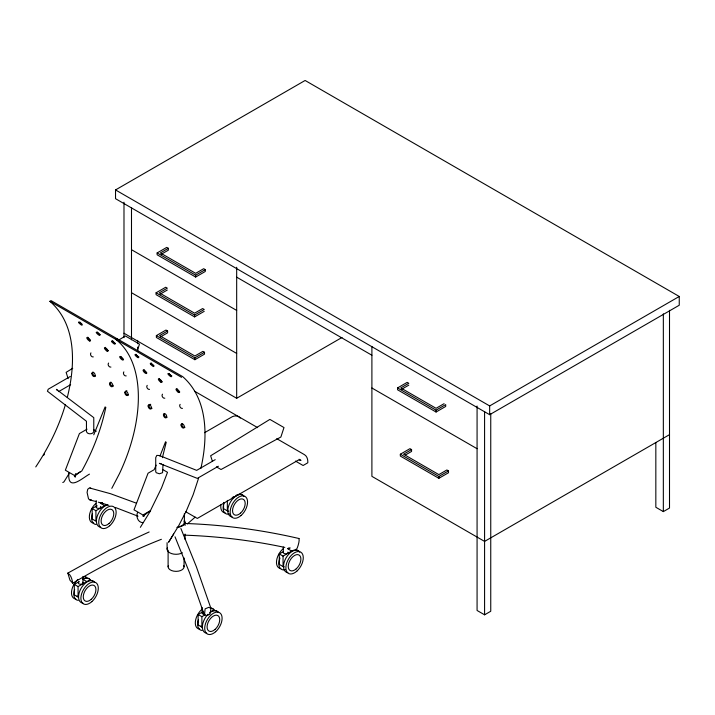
<?xml version="1.0" encoding="UTF-8"?>
<svg xmlns="http://www.w3.org/2000/svg" width="715" height="715" viewBox="0 0 715 715"><rect width="100%" height="100%" fill="white"/><g stroke="black" fill="none" stroke-linecap="round" stroke-linejoin="round"><path stroke-width="1.07" d="M105.829 407.3C101.173 429.617 92.816 451.102 81.769 471.033L74.28 475.359L65.351 470.202L79.41 433.576L87.051 429.161M166.246 442.183L162.385 457.68M200.861 468.459C207.904 437.75 208.342 399.185 182.718 376.644L51.06 300.64L49.889 301.31C77.005 324.771 75.37 365.544 67.299 397.379M68.908 472.892C67.165 492.286 82.037 478.272 89.447 474.125M137.405 350.439L139.479 344.121L125.375 335.979L118.797 340.018M198.573 478.201L193.184 494.637L186.302 510.984L178.678 525.748L168.579 542.256L173.673 534.034M65.342 404.86C58.8 426.953 48.504 447.778 35.75 466.931M137.539 512.441C135.734 516.596 138.102 522.969 143.268 522.611M143.786 514.568L143.813 516.516L143.152 515.989L149.632 511.225M75.683 473.625L75.182 476.842L74.431 476.342L78.391 473.214M105.123 406.889L93.754 434.8M165.549 441.772L159.946 456.179M156.147 465.161L154.172 469.683L148.059 473.205L134 509.831L142.928 514.988L150.418 510.662L161.572 487.845L167.507 472.302L162.931 469.657M111.808 488.345L119.45 473.661A133.884 77.3 -60 0 0 115.714 339.321L116.894 338.642A134.903 77.881 -60 0 1 118.502 339.983M150.597 510.733L140.363 527.33M149.149 531.969L108.573 550.568L67.845 573.099L69.945 580.142L72.716 583.226C100.994 566.191 130.631 551.363 161.376 539.298M72.716 583.226C72.242 579.919 71.08 574.932 67.845 573.099M43.695 455.267L44.527 453.882M68.971 473.759L63.966 481.856L62.786 482.536M298.897 538.788C300.184 539.664 296.805 551.256 295.921 549.281M90.948 352.879C89.634 354.274 91.413 357.357 93.281 356.91M108.582 363.059C107.259 364.453 109.046 367.537 110.914 367.09M123.865 371.88C122.542 373.275 124.33 376.358 126.197 375.911M147.21 385.358C145.887 386.752 147.674 389.836 149.533 389.389M162.493 394.18C161.17 395.574 162.948 398.657 164.816 398.21M180.126 404.359C178.804 405.754 180.582 408.837 182.45 408.39M187.303 523.952L195.168 517.142M78.873 472.847L80.321 471.811M72.716 368.314L66.129 372.354L68.139 378.673M115.526 189.931L305.117 80.473L679.25 296.475L679.25 305.233L489.659 414.691L115.526 198.69L115.526 189.931L489.659 405.932L679.25 296.475M168.365 248.311L160.339 252.94L195.651 273.327L203.677 268.697L205.285 269.627L205.285 271.477L195.651 277.036L157.13 254.799L157.13 252.94L166.756 247.381L168.365 248.311L168.365 250.161L161.233 254.281M156.076 292.801L165.701 287.242L167.31 288.172L159.284 292.801L194.596 313.188L202.622 308.558L204.231 309.488L194.596 315.047L156.076 292.801L156.076 294.66L194.596 316.897L204.231 311.338M160.178 294.142L167.31 290.022M157.13 252.94L195.651 275.186L205.285 269.627M70.258 376.492L48.245 389.201L47.431 391.221L86.452 421.26L86.452 431.663C87.31 434.559 92.914 434.559 93.772 431.663L93.772 417.64L56.413 389.335L57.566 390.676M58.603 391.623L70.642 384.67M167.596 330.974L159.57 335.603L194.882 355.999L202.908 351.36L204.517 352.289L204.517 354.139L194.882 359.708L156.362 337.462L156.362 335.603L165.987 330.044L167.596 330.974L167.596 332.824L160.464 336.944M156.362 335.603L194.882 357.849L204.517 352.289M123.99 333.226L236.674 398.282L342.002 337.471M204.561 432.7L232.482 416.586A15.846 9.152 -60 0 1 240.249 418.087M106.875 504.727A12.298 7.105 -60 0 0 104.622 505.684L95.917 510.707L95.917 521.155L92.164 518.983L92.164 508.535L96.99 505.746M215.215 459.665L196.67 470.363L159.382 455.527L156.799 455.392L155.727 457.636L155.727 471.659L156.219 472.713L159.382 473.777L162.555 472.713L163.038 464.375M218.397 466.225L197.331 478.38L159.382 463.365L161.215 463.74M397.549 387.923L436.07 410.16L445.704 404.601L445.704 406.46L436.07 412.019L397.549 389.773L397.549 387.923L407.175 382.364L408.783 383.285L400.757 387.923L436.07 408.31L444.095 403.671M401.651 389.255L408.783 385.144M92.923 580.946A12.298 7.105 -60 0 0 86.774 581.554L78.069 586.577L78.069 597.034L74.306 594.862L74.306 584.405L79.142 581.617M232.169 497.613L234.109 496.496M411.572 449.583L403.546 454.213L438.858 474.608L446.884 469.97L448.493 470.899L448.493 472.749L438.858 478.308L400.337 456.072L400.337 454.213L409.963 448.654L411.572 449.583L411.572 451.433L405.325 455.044M299.281 551.766A12.298 7.105 -60 0 0 291.747 551.086L283.051 556.109L283.051 566.566L279.288 564.394L279.288 553.937L283.158 551.712M198.127 614.498L201.889 616.67L201.889 627.118L198.127 624.946L198.127 614.498L202.953 611.709M400.337 454.213L438.858 476.458L448.493 470.899M201.889 616.67L204.785 614.998M669.508 434.649L484.582 541.407L371.898 476.351L371.898 346.435M477.075 406.048L477.075 610.476L484.582 614.811L490.749 611.254L490.749 413.502M655.834 442.487L655.834 507.266L663.341 511.609L669.508 508.052L669.508 310.301M91.234 499.678L89.983 499.973L88.517 498.864L87.078 492.421L87.731 489.257L89.455 487.943L110.512 493.707L136.458 503.199M184.988 523.469C223.429 524.819 261.744 529.842 299.21 538.565M184.318 535.142C218.093 536.33 251.778 540.388 284.838 547.422M74.431 476.342L75.03 476.369M89.983 499.973L96.462 501.653M98.312 502.18L102.933 503.485M90.081 487.898L91.163 488.452M102.361 503.315L108.877 505.326M115.41 507.489L138.022 516.194M236.674 277.17L371.898 355.239M371.898 387.995L477.075 448.716M131.497 249.705L236.674 310.426M131.497 292.712L236.674 353.433M49.889 301.31L181.538 377.323M194.587 391.239L257.641 427.633M276.741 438.67L304.447 454.66C307.236 456.268 307.968 459.799 307.808 462.784L303.106 465.501L295.456 461.086M299.084 459.253L300.997 460.353L298.396 460.067L197.313 518.429L185.846 511.815M216.448 466.868L221.024 469.514L280.879 437.026L283.989 427.552L269.877 419.401L210.639 455.777L212.31 461.041M93.576 429.617L96.319 431.199M291.747 551.086L287.993 548.914A12.298 7.105 -60 0 1 290.236 547.958M279.288 553.937L283.051 556.109M104.622 505.684L100.86 503.512A12.298 7.105 -60 0 1 102.37 502.788M92.164 508.535L95.917 510.707M86.774 581.554L83.011 579.382A12.298 7.105 -60 0 1 90.546 580.062M74.306 584.405L78.069 586.577M210.952 608.42L208.834 607.321L205.125 608.831L204.463 614.98L207.136 615.57L210.022 614.122L210.952 608.42L196.357 566.691L180.895 528.51M175.014 536.813L189.815 573.439L204.195 614.534M663.341 313.858L663.341 511.609M489.659 405.932L489.659 414.691M484.582 411.509L484.582 614.811M438.858 476.458L438.858 478.308M436.07 410.16L436.07 412.019M283.31 547.02L283.31 552.445M236.674 267.258L236.674 398.282M227.343 500.402L227.343 510.85L223.581 508.678L223.581 502.413M202.139 607.571L202.139 613.005M195.651 275.186L195.651 277.036M194.882 357.849L194.882 359.708M194.596 315.047L194.596 316.897M185.06 522.236L185.06 525.462M185.06 534.06L185.06 539.441M184.39 513.549L184.39 522.236M184.059 557.932L184.059 566.754M168.105 550.219L168.105 566.754M167.096 542.667L167.096 549.111M137.664 340.385L137.664 343.736M137.664 347.088L137.664 351.557M131.497 207.654L131.497 339.786M123.99 202.211L123.99 337.668M96.176 500.527L96.176 507.042M82.985 576.397L82.985 582.913M184.962 427.213A2.333 1.394 61.8 0 1 182.7 426.632A2.333 1.394 61.8 0 1 182.155 423.646M167.06 417.283A2.333 1.394 61.8 0 1 164.897 416.21A2.333 1.394 61.8 0 1 164.522 413.467M152.054 408.211A2.333 1.394 61.8 0 1 149.605 407.371A2.333 1.394 61.8 0 1 149.533 404.377M150.284 404.297A2.333 1.394 61.8 0 1 150.713 404.484M176.98 388.647A2.494 0.831 44.5 0 0 179.34 391.757A2.494 0.831 44.5 0 0 179.742 391.927M162.108 381.747A2.494 0.831 44.5 0 1 161.706 381.578A2.494 0.831 44.5 0 1 159.347 378.467M146.825 372.926A2.494 0.831 44.5 0 1 146.423 372.747A2.494 0.831 44.5 0 1 144.064 369.646M171.904 376.019A2.708 0.626 39.7 0 1 171.564 375.884M171.073 375.545A2.672 0.617 39.7 0 1 169.026 373.552M153.931 365.705A2.672 0.617 39.7 0 1 151.66 363.729M151.231 363.068A2.672 0.617 39.7 0 1 151.187 362.845M138.996 357.017A2.708 0.626 39.7 0 1 138.647 356.883A2.672 0.617 39.7 0 1 135.948 354.247M182.432 552.775A8.982 5.184 0 0 1 171.591 553.607A8.982 5.184 0 0 1 167.399 547.77M184.756 520.895A8.982 5.184 0 0 1 176.855 527.402M183.782 565.565A7.972 4.603 0 0 1 176.078 571.365A7.972 4.603 0 0 1 168.374 565.565M184.104 520.994A8.312 4.799 0 0 1 178.232 526.875M287.868 572.617A12.298 7.105 -60 0 1 286.072 557.852A12.298 7.105 -60 0 1 299.755 552.034M280.816 568.541A12.298 7.105 -60 0 1 276.544 560.998A12.298 7.105 -60 0 1 282.917 548.932M285.267 569.694A12.298 7.105 -60 0 1 279.985 558.022M287.519 548.646A12.298 7.105 -60 0 1 289.03 547.922M284.356 566.843A8.946 5.166 -60 0 1 283.042 566.441M287.886 552.096A2.324 1.341 0 0 1 285.643 553.794A2.324 1.341 0 0 1 283.39 552.096M209.54 612.943A12.298 7.105 -60 0 1 218.584 612.594M206.707 633.168A12.298 7.105 -60 0 1 202.39 626.09A12.298 7.105 -60 0 1 208.083 614.239M210.585 611.647A12.298 7.105 -60 0 1 218.12 612.317M205.071 614.301A2.324 1.341 0 0 1 202.452 613.676A2.324 1.341 0 0 1 202.828 612.049M199.655 629.102A12.298 7.105 -60 0 1 195.374 621.558A12.298 7.105 -60 0 1 201.746 609.484M210.702 608.036A12.298 7.105 -60 0 1 213.883 609.877M202.005 630.46A12.298 7.105 -60 0 1 198.466 619.548M201.88 626.992A8.946 5.166 -60 0 1 200.87 626.063M211.175 608.313A12.298 7.105 -60 0 1 214.357 610.145M82.895 603.085A12.298 7.105 -60 0 1 81.09 588.32A12.298 7.105 -60 0 1 94.773 582.502M82.672 582.242A2.324 1.341 0 0 1 81.993 584.012A2.324 1.341 0 0 1 78.873 583.78A2.324 1.341 0 0 1 79.016 581.965M75.835 599.009A12.298 7.105 -60 0 1 71.563 591.466A12.298 7.105 -60 0 1 77.935 579.4M84.54 576.594A12.298 7.105 -60 0 1 86.336 577.148M82.538 579.114A12.298 7.105 -60 0 1 90.072 579.785M78.185 600.368A12.298 7.105 -60 0 1 74.655 589.464M78.069 596.909A8.946 5.166 -60 0 1 77.059 595.979M100.743 527.205A12.298 7.105 -60 0 1 97.052 516.793A12.298 7.105 -60 0 1 107.339 504.996M100.52 506.372A2.324 1.341 0 0 1 99.841 508.142A2.324 1.341 0 0 1 96.722 507.9A2.324 1.341 0 0 1 96.865 506.095M93.692 523.139A12.298 7.105 -60 0 1 89.411 515.595A12.298 7.105 -60 0 1 95.783 503.521M96.042 524.497A12.298 7.105 -60 0 1 92.503 513.585M100.386 503.244A12.298 7.105 -60 0 1 101.896 502.52M232.161 516.9A12.298 7.105 -60 0 1 230.355 502.145A12.298 7.105 -60 0 1 244.038 496.326M236.039 495.379A12.298 7.105 -60 0 1 243.574 496.049M229.56 513.978A12.298 7.105 -60 0 1 223.929 503.28M228.648 511.136A8.946 5.166 -60 0 1 227.334 510.725M225.109 512.834A12.298 7.105 -60 0 1 220.89 504.817M105.525 347.964A2.494 0.831 44.5 0 0 107.804 350.448A2.494 0.831 44.5 0 0 108.206 350.627M105.427 347.615A2.494 0.831 44.5 0 1 105.445 347.347M128.432 394.975A2.333 1.394 61.8 0 1 125.849 393.08A2.333 1.394 61.8 0 1 126.939 390.819M95.515 375.974A2.333 1.394 61.8 0 1 93.343 374.892A2.333 1.394 61.8 0 1 93.004 372.149M113.426 385.903A2.333 1.394 61.8 0 1 110.977 385.072A2.333 1.394 61.8 0 1 110.905 382.078M90.573 340.447A2.494 0.831 44.5 0 1 90.17 340.269A2.494 0.831 44.5 0 1 87.811 337.167M120.71 356.436A2.494 0.831 44.5 0 0 123.078 359.279A2.494 0.831 44.5 0 0 123.481 359.448M81.921 324.065A2.708 0.626 39.7 0 1 81.439 323.681M80.992 323.278A2.708 0.626 39.7 0 1 79.991 322.143M97.463 332.037A2.708 0.626 39.7 0 0 100.029 334.584A2.672 0.617 39.7 0 0 100.413 334.754M115.312 343.406A2.708 0.626 39.7 0 1 112.693 340.644M143.778 516.033L143.125 515.998L143.778 516.033M75.173 476.762L74.816 476.288L75.182 476.842M160.526 381.944A2.315 0.769 44.3 0 0 161.894 381.89A2.351 0.778 44.3 0 0 159.767 379.218A2.351 0.778 44.3 0 0 158.498 379.629A2.315 0.769 44.3 0 0 160.526 381.944M178.16 392.124A2.315 0.769 44.3 0 0 179.528 392.07A2.351 0.778 44.3 0 0 177.4 389.398A2.351 0.778 44.3 0 0 176.131 389.809A2.315 0.769 44.3 0 0 178.16 392.124M148.148 405.959A2.333 1.394 61.8 0 0 150.561 409.06A2.333 1.394 61.8 0 0 150.668 405.718A2.333 1.394 61.8 0 0 148.148 405.959M171.269 376.045A2.672 0.608 39.5 0 0 168.722 373.722A2.708 0.617 39.5 0 0 168.114 374.222A2.708 0.617 39.5 0 0 170.528 376.465A2.672 0.608 39.5 0 0 171.269 376.045M150.481 364.042A2.708 0.617 39.5 0 0 152.894 366.286A2.672 0.608 39.5 0 0 153.636 365.866A2.672 0.608 39.5 0 0 151.088 363.542A2.708 0.617 39.5 0 0 150.481 364.042M138.353 357.044A2.672 0.608 39.5 0 0 135.805 354.72A2.708 0.617 39.5 0 0 135.198 355.221A2.708 0.617 39.5 0 0 137.611 357.464A2.672 0.608 39.5 0 0 138.353 357.044M144.484 370.397A2.351 0.778 44.3 0 0 143.215 370.808A2.315 0.769 44.3 0 0 145.243 373.123A2.315 0.769 44.3 0 0 146.611 373.069A2.351 0.778 44.3 0 0 144.484 370.397M181.056 424.969A2.333 1.394 61.9 0 0 183.478 428.07A2.333 1.394 61.9 0 0 183.576 424.71A2.333 1.394 61.9 0 0 181.056 424.969M163.422 414.789A2.333 1.394 61.8 0 0 165.844 417.891A2.333 1.394 61.8 0 0 165.952 414.539A2.333 1.394 61.8 0 0 163.422 414.789M296.823 571.169A12.298 7.105 -60 0 0 300.72 552.105A12.298 7.105 -60 0 0 286.17 565.011A12.298 7.105 -60 0 0 296.823 571.169M296.207 568.872A8.946 5.166 -60 0 0 299.049 555.01A8.946 5.166 -60 0 0 288.458 564.403A8.946 5.166 -60 0 0 296.207 568.872M215.653 631.72A12.298 7.105 -60 0 0 219.559 612.666A12.298 7.105 -60 0 0 204.999 625.571A12.298 7.105 -60 0 0 215.653 631.72M215.045 629.432A8.946 5.166 -60 0 0 217.878 615.57A8.946 5.166 -60 0 0 207.296 624.955A8.946 5.166 -60 0 0 215.045 629.432M91.842 601.637A12.298 7.105 -60 0 0 95.739 582.573A12.298 7.105 -60 0 0 81.188 595.479A12.298 7.105 -60 0 0 91.842 601.637M91.225 599.34A8.946 5.166 -60 0 0 94.067 585.478A8.946 5.166 -60 0 0 83.476 594.871A8.946 5.166 -60 0 0 91.225 599.34M109.69 525.757A12.298 7.105 -60 0 0 113.596 506.703A12.298 7.105 -60 0 0 99.036 519.608A12.298 7.105 -60 0 0 109.69 525.757M109.082 523.469A8.946 5.166 -60 0 0 111.915 509.607A8.946 5.166 -60 0 0 101.333 518.992A8.946 5.166 -60 0 0 109.082 523.469M241.116 515.452A12.298 7.105 -60 0 0 245.013 496.398A12.298 7.105 -60 0 0 230.462 509.303A12.298 7.105 -60 0 0 241.116 515.452M240.499 513.164A8.946 5.166 -60 0 0 243.332 499.302A8.946 5.166 -60 0 0 232.75 508.687A8.946 5.166 -60 0 0 240.499 513.164M107.098 351.101A2.315 0.769 44.3 0 0 107.876 350.404A2.351 0.778 44.3 0 0 105.364 347.812A2.351 0.778 44.3 0 0 104.81 348.938A2.315 0.769 44.3 0 0 107.098 351.101M89.464 340.921A2.315 0.769 44.3 0 0 90.251 340.224A2.351 0.778 44.3 0 0 87.731 337.632A2.351 0.778 44.3 0 0 87.176 338.758A2.315 0.769 44.3 0 0 89.464 340.921M124.803 392.481A2.333 1.394 61.8 0 0 127.216 395.583A2.333 1.394 61.8 0 0 127.324 392.24A2.333 1.394 61.8 0 0 124.803 392.481M78.811 322.662A2.672 0.608 39.5 0 0 81.358 324.985A2.708 0.617 39.5 0 0 81.966 324.485A2.708 0.617 39.5 0 0 79.553 322.242A2.672 0.608 39.5 0 0 78.811 322.662M99.591 334.665A2.708 0.617 39.5 0 0 97.177 332.421A2.672 0.608 39.5 0 0 96.436 332.841A2.672 0.608 39.5 0 0 98.992 335.165A2.708 0.617 39.5 0 0 99.591 334.665M111.719 341.663A2.672 0.608 39.5 0 0 114.275 343.987A2.708 0.617 39.5 0 0 114.874 343.486A2.708 0.617 39.5 0 0 112.461 341.243A2.672 0.608 39.5 0 0 111.719 341.663M120.647 356.633A2.351 0.778 44.3 0 0 120.093 357.759A2.315 0.769 44.3 0 0 122.381 359.922A2.315 0.769 44.3 0 0 123.159 359.225A2.351 0.778 44.3 0 0 120.647 356.633M91.886 373.489A2.333 1.394 61.9 0 0 94.308 376.582A2.333 1.394 61.9 0 0 94.407 373.23A2.333 1.394 61.9 0 0 91.886 373.489M109.52 383.66A2.333 1.394 61.8 0 0 111.942 386.761A2.333 1.394 61.8 0 0 112.041 383.41A2.333 1.394 61.8 0 0 109.52 383.66"/></g></svg>
